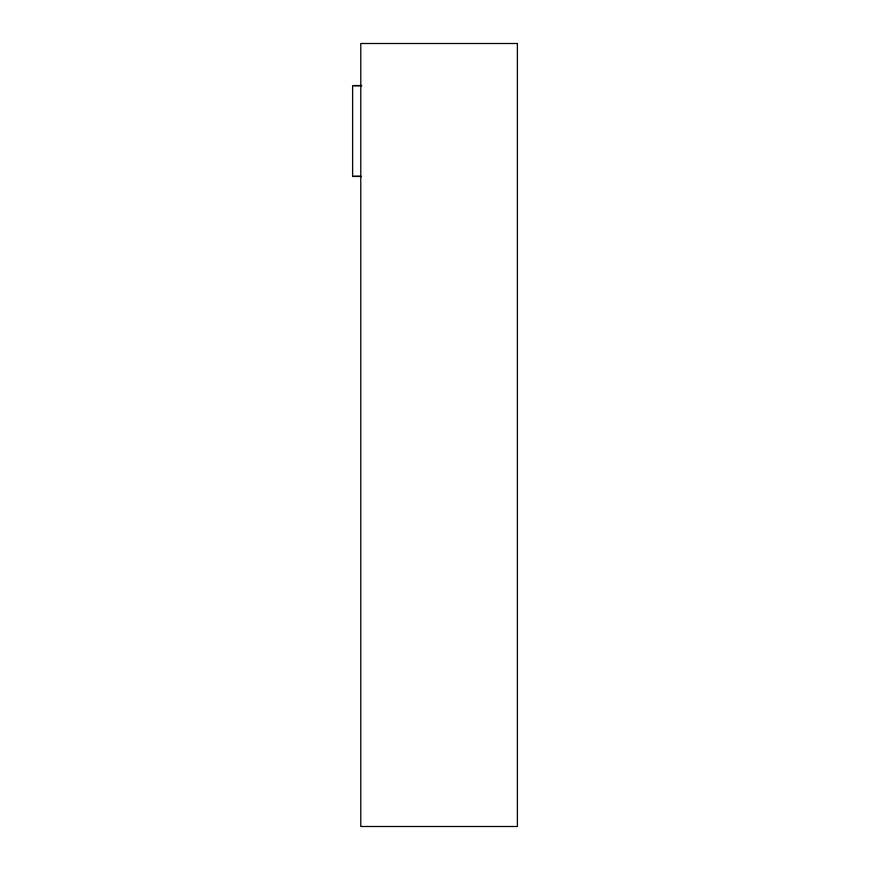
<?xml version="1.0" encoding="UTF-8"?>
<svg xmlns="http://www.w3.org/2000/svg" width="870" height="870" viewBox="0 0 870 870"><rect width="100%" height="100%" fill="white"/><g stroke="black" fill="none" stroke-linecap="round" stroke-linejoin="round"><path stroke-width="1.3" d="M353.633 85.554L361.746 85.554M361.376 85.706L352.611 85.706L352.611 176.458L361.376 176.458M353.633 176.295L360.571 176.295M517.389 43.5L360.789 43.5L360.789 826.5L517.389 826.5L517.389 43.5"/></g></svg>
